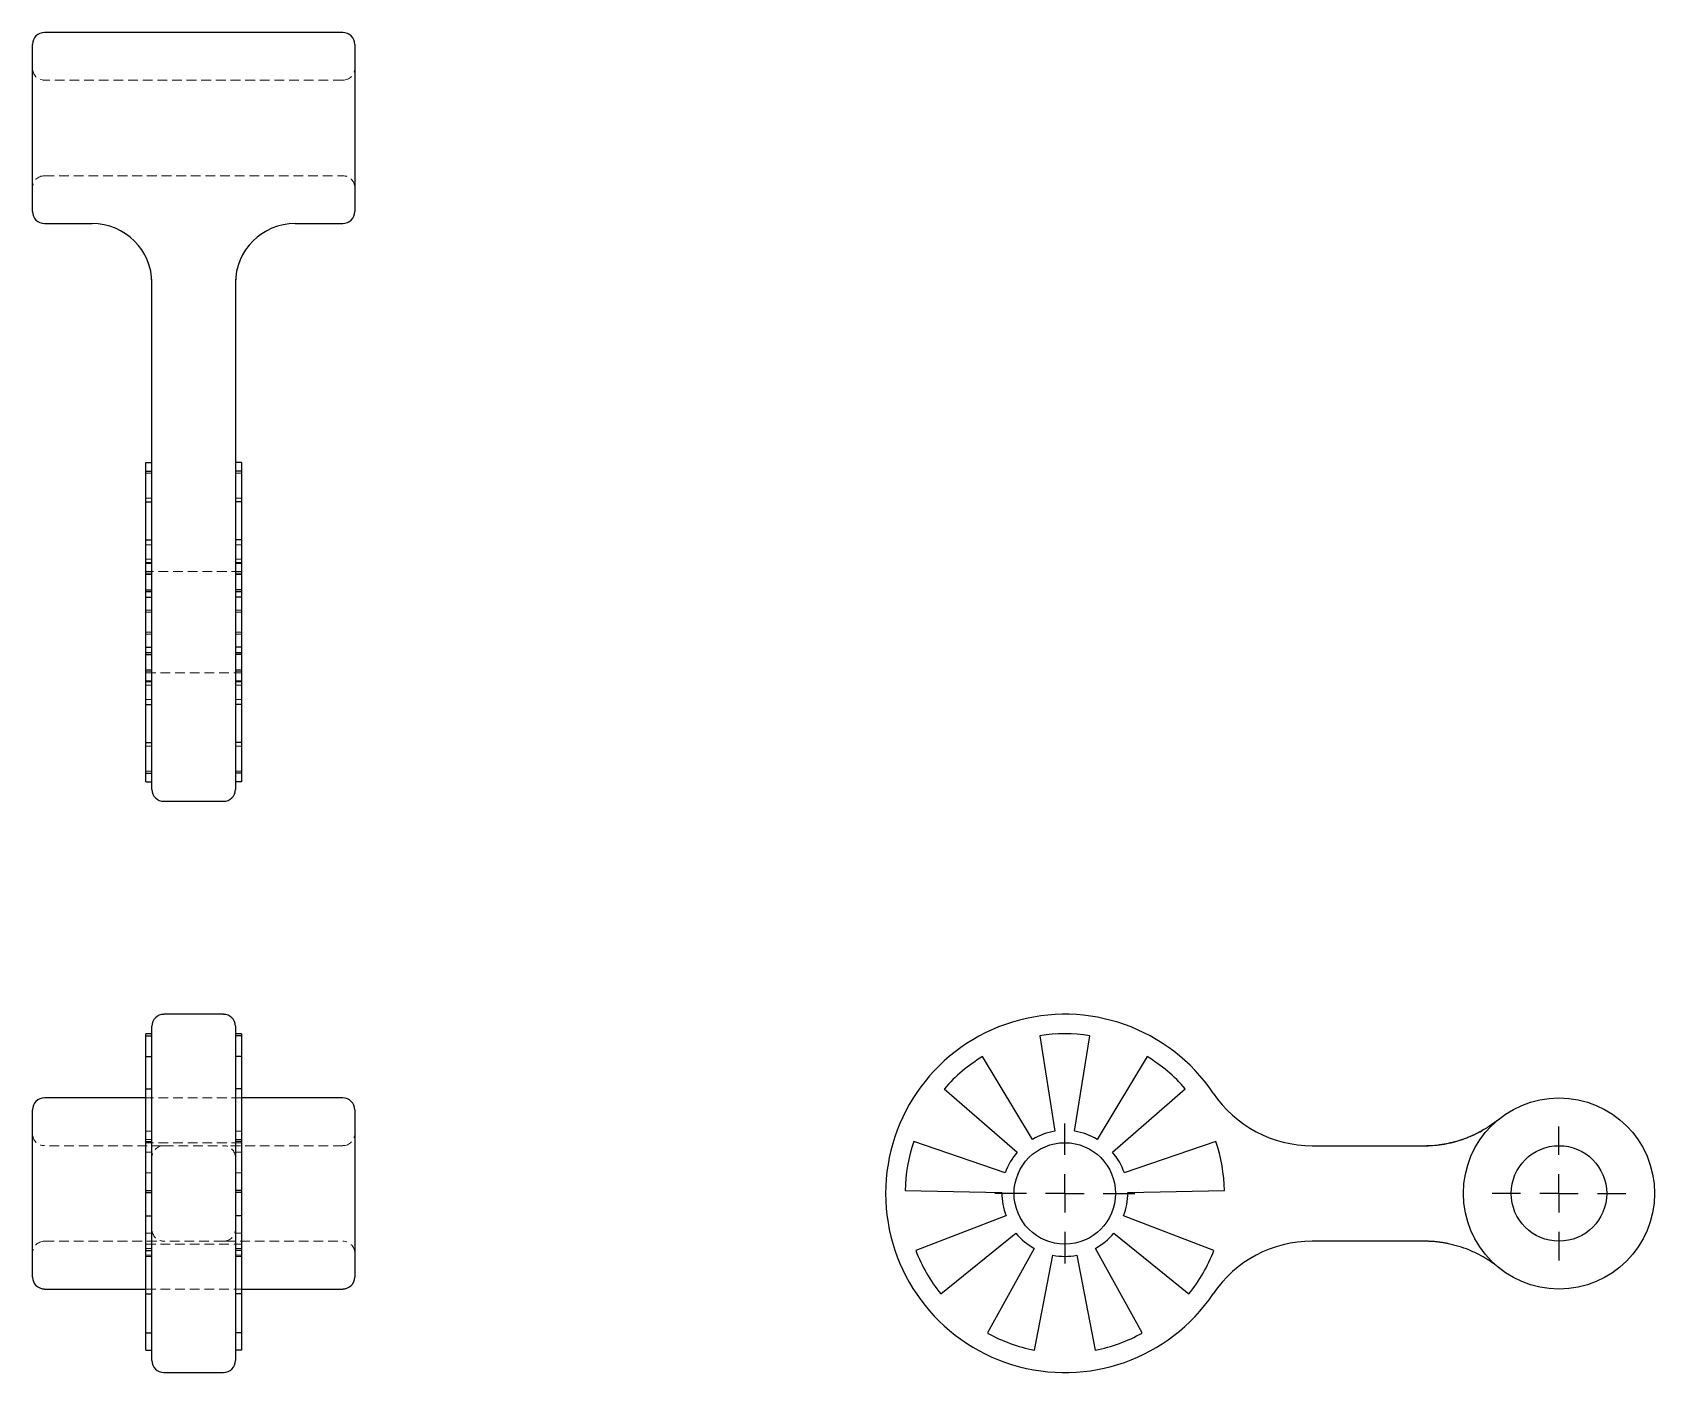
# Model space of a CAD drawing. Header units: millimetres. Extents: x 62 to 273, y 34 to 208.
import ezdxf

# ---------------------------------------------------------------- set-up
doc = ezdxf.new("R2010")
doc.units = ezdxf.units.MM
doc.linetypes.add('HIDDEN', pattern=[1.905, 1.27, -0.635])
doc.layers.add('10', color=7, linetype='Continuous')

# ---------------------------------------------------------------- blocks, each defined once
blk = doc.blocks.new('SW_CENTERMARKSYMBOL_0')
at = {"layer": '10', "color": 0}
for p, q in [((0, 5), (0, 9.1)), ((0, 0), (0, 2.5)), ((-5, 0), (-9.1, 0)), ((0, 0), (-2.5, 0)), ((0, 0), (0, -2.5)), ((0, 0), (2.5, 0)), ((5, 0), (9.1, 0)), ((0, -5), (0, -9.1))]:
    blk.add_line(p, q, dxfattribs=at)
blk = doc.blocks.new('SW_CENTERMARKSYMBOL_1')
at = {"layer": '10', "color": 0}
for p, q in [((0, 5), (0, 8.71)), ((0, 0), (0, 2.5)), ((-5, 0), (-8.71, 0)), ((0, 0), (-2.5, 0)), ((0, 0), (0, -2.5)), ((0, 0), (2.5, 0)), ((5, 0), (8.71, 0)), ((0, -5), (0, -8.71))]:
    blk.add_line(p, q, dxfattribs=at)

msp = doc.modelspace()

# ---------------------------------------------------------------- linework, layer by layer
at = {"color": 7, "linetype": 'Continuous', "lineweight": 25}
for p, q in [((102.41, 208), (63.59, 208)), ((62.03, 184.7), (62.03, 206.45)), ((103.97, 206.45), (103.97, 184.7)), ((63.59, 183.15), (69.8, 183.15)), ((96.2, 183.15), (102.41, 183.15)), ((77.56, 163.47), (77.56, 175.93)), ((88.44, 175.93), (88.44, 163.47)), ((77.56, 149.31), (77.56, 163.47)), ((88.44, 163.47), (88.44, 149.31)), ((76.79, 152.05), (77.56, 152.05)), ((76.79, 150.92), (76.79, 152.05)), ((89.21, 152.05), (88.44, 152.05)), ((89.21, 152.05), (89.21, 150.92)), ((76.79, 150.92), (77.56, 150.92)), ((76.79, 146.96), (76.79, 150.92)), ((89.21, 150.92), (88.44, 150.92)), ((89.21, 150.92), (89.21, 146.96)), ((77.56, 109.55), (77.56, 149.31)), ((88.44, 149.31), (88.44, 109.55)), ((76.79, 146.96), (77.56, 146.96)), ((76.79, 141.99), (76.79, 146.96)), ((89.21, 146.96), (88.44, 146.96)), ((89.21, 146.96), (89.21, 141.99)), ((76.79, 141.99), (77.56, 141.99)), ((76.79, 135.51), (76.79, 141.99)), ((89.21, 141.99), (88.44, 141.99)), ((89.21, 141.99), (89.21, 135.51)), ((76.79, 135.51), (77.56, 135.51)), ((76.79, 134.54), (76.79, 135.51)), ((89.21, 135.51), (88.44, 135.51)), ((89.21, 135.51), (89.21, 134.54)), ((76.79, 134.54), (77.56, 134.54)), ((76.79, 128.05), (76.79, 134.54)), ((89.21, 134.54), (88.44, 134.54)), ((89.21, 134.54), (89.21, 128.05)), ((76.79, 128.05), (77.56, 128.05)), ((76.79, 127.08), (76.79, 128.05)), ((76.79, 127.08), (77.56, 127.08)), ((76.79, 120.61), (76.79, 127.08)), ((89.21, 128.05), (88.44, 128.05)), ((89.21, 127.08), (88.44, 127.08)), ((89.21, 128.05), (89.21, 127.08)), ((89.21, 127.08), (89.21, 120.61)), ((76.79, 120.61), (77.56, 120.61)), ((76.79, 115.63), (76.79, 120.61)), ((89.21, 120.61), (88.44, 120.61)), ((89.21, 120.61), (89.21, 115.63)), ((76.79, 115.63), (77.56, 115.63)), ((76.79, 111.67), (76.79, 115.63)), ((89.21, 115.63), (88.44, 115.63)), ((89.21, 115.63), (89.21, 111.67)), ((76.79, 111.67), (77.56, 111.67)), ((76.79, 110.54), (76.79, 111.67)), ((76.79, 110.54), (77.56, 110.54)), ((89.21, 111.67), (88.44, 111.67)), ((89.21, 110.54), (88.44, 110.54)), ((89.21, 111.67), (89.21, 110.54)), ((79.12, 108), (86.88, 108)), ((86.88, 80.3), (79.12, 80.3)), ((77.56, 35.26), (77.56, 78.74)), ((88.44, 78.74), (88.44, 35.26)), ((77.56, 77.76), (76.79, 77.76)), ((76.79, 77.5), (76.79, 77.76)), ((76.79, 77.5), (77.56, 77.5)), ((76.79, 74.79), (76.79, 77.5)), ((89.21, 77.76), (88.44, 77.76)), ((89.21, 77.5), (88.44, 77.5)), ((89.21, 77.76), (89.21, 77.5)), ((89.21, 77.5), (89.21, 74.79)), ((193.05, 77.5), (195.02, 65.09)), ((197.58, 65.09), (199.54, 77.5)), ((76.79, 74.79), (77.56, 74.79)), ((76.79, 70.62), (76.79, 74.79)), ((89.21, 74.79), (88.44, 74.79)), ((89.21, 74.79), (89.21, 70.62)), ((192.08, 64.02), (185.61, 74.79)), ((206.99, 74.79), (200.51, 64.02)), ((76.79, 70.62), (77.56, 70.62)), ((76.79, 63.76), (76.79, 70.62)), ((89.21, 70.62), (88.44, 70.62)), ((89.21, 70.62), (89.21, 63.76)), ((180.63, 70.62), (190.12, 62.37)), ((202.48, 62.37), (211.96, 70.62)), ((62.03, 57), (62.03, 67.87)), ((76.79, 69.43), (63.59, 69.43)), ((102.41, 69.43), (89.21, 69.43)), ((103.97, 67.87), (103.97, 46.13)), ((76.79, 63.76), (77.56, 63.76)), ((76.79, 57.36), (76.79, 63.76)), ((89.21, 63.76), (88.44, 63.76)), ((89.21, 63.76), (89.21, 57.36)), ((188.56, 59.67), (176.67, 63.76)), ((215.92, 63.76), (204.04, 59.67)), ((228.47, 63.21), (240.93, 63.21)), ((243, 63.21), (243.74, 63.23)), ((62.03, 46.13), (62.03, 57)), ((76.79, 57.36), (77.56, 57.36)), ((76.79, 57.14), (76.79, 57.36)), ((76.79, 57.14), (77.56, 57.14)), ((76.79, 54.07), (76.79, 57.14)), ((89.21, 57.36), (88.44, 57.36)), ((89.21, 57.14), (88.44, 57.14)), ((89.21, 57.36), (89.21, 57.14)), ((89.21, 57.14), (89.21, 54.07)), ((175.54, 57.36), (188.11, 57.14)), ((204.48, 57.14), (217.05, 57.36)), ((76.79, 54.07), (77.56, 54.07)), ((76.79, 49.56), (76.79, 54.07)), ((89.21, 54.07), (88.44, 54.07)), ((89.21, 54.07), (89.21, 49.56)), ((188.65, 54.07), (176.92, 49.56)), ((215.68, 49.56), (203.94, 54.07)), ((180.17, 43.94), (189.93, 51.85)), ((202.66, 51.85), (212.43, 43.94)), ((240.93, 50.79), (228.47, 50.79)), ((76.79, 49.56), (77.56, 49.56)), ((76.79, 43.94), (76.79, 49.56)), ((89.21, 49.56), (88.44, 49.56)), ((89.21, 49.56), (89.21, 43.94)), ((192.33, 49.84), (186.23, 38.85)), ((192.34, 36.62), (194.74, 48.96)), ((197.86, 48.96), (200.26, 36.62)), ((206.36, 38.85), (200.27, 49.84)), ((63.59, 44.57), (76.79, 44.57)), ((89.21, 44.57), (102.41, 44.57)), ((76.79, 43.94), (77.56, 43.94)), ((76.79, 38.85), (76.79, 43.94)), ((89.21, 43.94), (88.44, 43.94)), ((89.21, 43.94), (89.21, 38.85)), ((76.79, 38.85), (77.56, 38.85)), ((76.79, 36.62), (76.79, 38.85)), ((89.21, 38.85), (88.44, 38.85)), ((89.21, 38.85), (89.21, 36.62)), ((76.79, 36.62), (77.56, 36.62)), ((89.21, 36.62), (88.44, 36.62)), ((79.12, 33.7), (86.88, 33.7))]:
    msp.add_line(p, q, dxfattribs=at)
at = {"color": 7, "linetype": 'HIDDEN', "lineweight": 18}
for p, q in [((102.41, 201.79), (63.59, 201.79)), ((63.59, 189.36), (102.41, 189.36)), ((76.79, 150.68), (77.56, 150.68)), ((89.21, 150.68), (88.44, 150.68)), ((76.79, 147.43), (77.56, 147.43)), ((89.21, 147.43), (88.44, 147.43)), ((76.79, 141.36), (77.56, 141.36)), ((89.21, 141.36), (88.44, 141.36)), ((77.56, 139.49), (76.79, 139.49)), ((76.79, 139.48), (77.56, 139.48)), ((89.21, 139.49), (88.44, 139.49)), ((89.21, 139.48), (88.44, 139.48)), ((76.79, 139.04), (77.56, 139.04)), ((76.79, 138.94), (77.56, 138.94)), ((89.21, 137.9), (76.79, 137.9)), ((76.79, 137.66), (77.56, 137.66)), ((76.79, 137.48), (77.56, 137.48)), ((89.21, 139.04), (88.44, 139.04)), ((89.21, 138.94), (88.44, 138.94)), ((89.21, 137.66), (88.44, 137.66)), ((89.21, 137.48), (88.44, 137.48)), ((76.79, 135.27), (77.56, 135.27)), ((76.79, 135.26), (77.56, 135.26)), ((89.21, 135.27), (88.44, 135.27)), ((89.21, 135.26), (88.44, 135.26)), ((76.79, 132.86), (77.56, 132.86)), ((76.79, 132.58), (77.56, 132.58)), ((89.21, 132.86), (88.44, 132.86)), ((89.21, 132.58), (88.44, 132.58)), ((76.79, 130.02), (77.56, 130.02)), ((76.79, 129.74), (77.56, 129.74)), ((89.21, 130.02), (88.44, 130.02)), ((89.21, 129.74), (88.44, 129.74)), ((76.79, 127.34), (77.56, 127.34)), ((76.79, 127.33), (77.56, 127.33)), ((89.21, 127.34), (88.44, 127.34)), ((89.21, 127.33), (88.44, 127.33)), ((76.79, 125.12), (77.56, 125.12)), ((76.79, 124.93), (77.56, 124.93)), ((76.79, 124.7), (89.21, 124.7)), ((89.21, 125.12), (88.44, 125.12)), ((89.21, 124.93), (88.44, 124.93)), ((76.79, 123.65), (77.56, 123.65)), ((76.79, 123.56), (77.56, 123.56)), ((76.79, 123.11), (77.56, 123.11)), ((76.79, 123.11), (77.56, 123.11)), ((89.21, 123.65), (88.44, 123.65)), ((89.21, 123.56), (88.44, 123.56)), ((89.21, 123.11), (88.44, 123.11)), ((88.44, 123.11), (89.21, 123.11)), ((76.79, 121.23), (77.56, 121.23)), ((89.21, 121.23), (88.44, 121.23)), ((76.79, 115.17), (77.56, 115.17)), ((89.21, 115.17), (88.44, 115.17)), ((76.79, 111.92), (77.56, 111.92)), ((89.21, 111.92), (88.44, 111.92)), ((89.21, 69.43), (76.79, 69.43)), ((76.79, 65.09), (77.56, 65.09)), ((76.79, 64.02), (77.56, 64.02)), ((89.21, 63.6), (76.79, 63.6)), ((89.21, 65.09), (88.44, 65.09)), ((89.21, 64.02), (88.44, 64.02)), ((78.85, 63.21), (63.59, 63.21)), ((76.79, 62.37), (77.56, 62.37)), ((79.12, 63.21), (86.88, 63.21)), ((102.41, 63.21), (87.15, 63.21)), ((89.21, 62.37), (88.44, 62.37)), ((76.79, 59.67), (77.56, 59.67)), ((89.21, 59.67), (88.44, 59.67)), ((63.59, 50.79), (78.85, 50.79)), ((76.79, 51.85), (77.56, 51.85)), ((86.88, 50.79), (79.12, 50.79)), ((87.15, 50.79), (102.41, 50.79)), ((89.21, 51.85), (88.44, 51.85)), ((76.79, 50.4), (89.21, 50.4)), ((76.79, 49.84), (77.56, 49.84)), ((76.79, 48.96), (77.56, 48.96)), ((76.79, 48.81), (77.56, 48.81)), ((89.21, 49.84), (88.44, 49.84)), ((89.21, 48.96), (88.44, 48.96)), ((88.44, 48.81), (89.21, 48.81)), ((76.79, 44.57), (89.21, 44.57))]:
    msp.add_line(p, q, dxfattribs=at)
at = {"color": 7, "linetype": 'Continuous', "lineweight": 25}
for centre, radius in [((260.57, 57), 12.43), ((196.3, 57), 6.6), ((260.57, 57), 6.21)]:
    msp.add_circle(centre, radius, dxfattribs=at)
for centre, radius, start, end in [((63.59, 206.45), 1.55, 90, 180), ((102.41, 206.45), 1.55, 0, 90), ((63.59, 184.7), 1.55, 180, 270), ((102.41, 184.7), 1.55, 270, 0), ((69.8, 175.38), 7.77, 0, 90), ((96.2, 175.38), 7.77, 90, 180), ((79.12, 109.55), 1.55, 180, 270), ((86.88, 109.55), 1.55, 270, 0), ((79.12, 78.74), 1.55, 90, 180), ((86.88, 78.74), 1.55, 0, 90), ((196.3, 57), 23.3, 34.0558, 325.9442), ((196.3, 57), 20.76, 81, 99), ((196.3, 57), 20.76, 121, 139), ((196.3, 57), 20.76, 41, 59), ((228.47, 78.74), 15.53, 214.0558, 270), ((63.59, 67.87), 1.55, 90, 180), ((102.41, 67.87), 1.55, 0, 90), ((196.3, 57), 20.76, 161, 179), ((196.3, 57), 8.19, 99, 121), ((196.3, 57), 8.19, 59, 81), ((196.3, 57), 20.76, 1, 19), ((196.3, 57), 8.19, 139, 161), ((196.3, 57), 8.19, 19, 41), ((196.3, 57), 8.19, 179, 201), ((196.3, 57), 8.19, 339, 1), ((196.3, 57), 8.19, 219, 241), ((196.3, 57), 8.19, 299, 321), ((228.47, 35.26), 15.53, 90, 145.9442), ((196.3, 57), 20.76, 201, 219), ((196.3, 57), 8.19, 259, 281), ((196.3, 57), 20.76, 321, 339), ((63.59, 46.13), 1.55, 180, 270), ((102.41, 46.13), 1.55, 270, 0), ((196.3, 57), 20.76, 241, 259), ((196.3, 57), 20.76, 281, 299), ((79.12, 35.26), 1.55, 180, 270), ((86.88, 35.26), 1.55, 270, 0)]:
    msp.add_arc(centre, radius, start, end, dxfattribs=at)
at = {"color": 7, "linetype": 'HIDDEN', "lineweight": 18}
for centre, start, end in [((63.59, 203.34), 180, 270), ((102.41, 203.34), 270, 0), ((63.59, 187.81), 90, 180), ((102.41, 187.81), 0, 90), ((63.59, 64.77), 180, 270), ((102.41, 64.77), 270, 0), ((79.12, 61.66), 90, 180), ((86.88, 61.66), 0, 90), ((63.59, 49.23), 90, 180), ((79.12, 52.34), 180, 270), ((86.88, 52.34), 270, 0), ((102.41, 49.23), 0, 90)]:
    msp.add_arc(centre, 1.55, start, end, dxfattribs=at)
at = {"color": 7, "linetype": 'Continuous', "lineweight": 25}
for points, knots in [([(252.76, 66.66), (252.36, 66.36), (251.56, 65.74), (250.25, 64.96), (248.96, 64.35), (247.71, 63.88), (246.55, 63.55), (245.36, 63.32), (244.16, 63.18), (243.34, 63.15), (242.93, 63.15), (242.91, 63.15)], [0, 0, 0, 0, 0.167818, 0.332736, 0.491903, 0.60528, 0.713046, 0.815128, 0.909515, 0.99685, 1, 1, 1, 1]), ([(244.93, 63.34), (245.1, 63.36), (245.54, 63.41), (246.14, 63.53), (246.75, 63.67), (247.28, 63.81), (247.81, 63.97), (248.33, 64.15), (248.87, 64.36), (249.45, 64.61), (250.02, 64.88), (250.39, 65.08), (250.57, 65.18)], [0, 0, 0, 0, 0.069796, 0.188959, 0.272083, 0.358444, 0.448211, 0.541531, 0.638539, 0.755642, 0.882289, 1, 1, 1, 1]), ([(252.76, 47.34), (252.68, 47.41), (252.51, 47.54), (252.28, 47.72), (252.07, 47.86), (251.79, 48.06), (251.43, 48.3), (250.78, 48.71), (249.94, 49.17), (248.81, 49.68), (247.6, 50.11), (246.54, 50.39), (245.77, 50.54), (245.31, 50.62), (244.86, 50.68), (244.4, 50.73), (243.93, 50.76), (243.47, 50.78), (243.16, 50.79), (243, 50.79)], [0, 0, 0, 0, 0.039323, 0.073317, 0.101983, 0.12532, 0.191525, 0.250639, 0.384, 0.501024, 0.63155, 0.750044, 0.788137, 0.825302, 0.861614, 0.897152, 0.932001, 0.966252, 1, 1, 1, 1])]:
    msp.add_open_spline(points, degree=3, knots=knots, dxfattribs=at)
at = {"color": 7, "linetype": 'HIDDEN', "lineweight": 18}
msp.add_open_spline([(242.97, 63.21), (243.13, 63.21), (243.68, 63.21), (244.63, 63.28), (245.36, 63.39), (245.75, 63.45)], degree=3, knots=[0, 0, 0, 0, 0.1600402, 0.5597111, 1, 1, 1, 1], dxfattribs=at)
at = {"color": 7, "linetype": 'Continuous', "lineweight": 25}
for points in [[(240.93, 63.21), (241.63, 63.21), (242.32, 63.21), (243, 63.21)], [(243, 50.79), (242.32, 50.79), (241.63, 50.79), (240.93, 50.79)]]:
    msp.add_open_spline(points, degree=3, dxfattribs=at)

# ---------------------------------------------------------------- block references
at = {"layer": '10'}
for name, p in [('SW_CENTERMARKSYMBOL_0', (196.3, 57)), ('SW_CENTERMARKSYMBOL_1', (260.57, 57))]:
    msp.add_blockref(name, p, dxfattribs=at)

doc.saveas('drawing.dxf')
